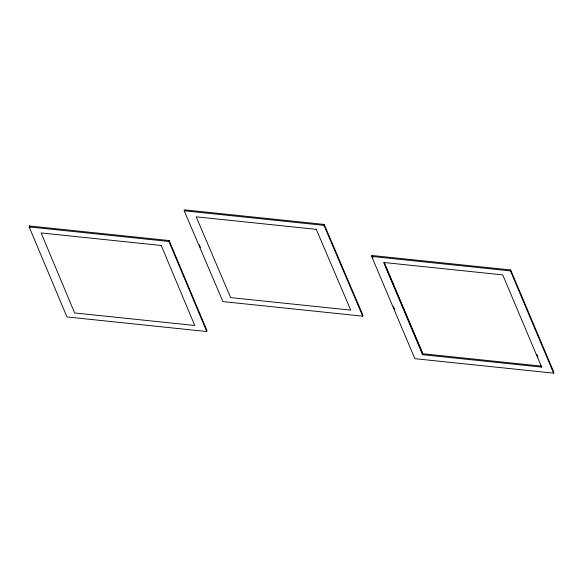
<?xml version="1.0" encoding="UTF-8"?>
<svg xmlns="http://www.w3.org/2000/svg" width="583" height="583" viewBox="0 0 583 583"><rect width="100%" height="100%" fill="white"/><g stroke="black" fill="none" stroke-linecap="round" stroke-linejoin="round"><path stroke-width="0.87" d="M29.15 226.904L29.39 225.971L169.172 240.553L206.972 330.597L206.732 331.53L66.958 316.948L29.15 226.904L168.932 241.479L206.732 331.53M168.932 241.479L169.172 240.553M184.192 210.776L184.432 209.851L324.214 224.433L362.947 315.243L362.706 316.175L222.932 301.593L184.192 210.776L323.973 225.359L362.706 316.175M323.973 225.359L324.214 224.433M371.684 256.425L371.925 255.492L510.686 269.965L553.85 372.224L553.61 373.149L414.848 358.676L371.684 256.425L510.446 270.898L553.61 373.149M386.981 269.805L422.784 353.75L541.869 366.175L541.629 367.101L422.544 354.683L422.784 353.75L384.255 262.379M510.446 270.898L510.686 269.965M385.203 265.651L385.917 267.313M199.364 244.845L200.428 247.345M536.921 354.435L537.985 356.949M541.629 367.101L502.75 274.892L383.665 262.474L422.544 354.683M371.925 255.492L372.989 258.007M393.51 306.622L394.567 309.136M29.39 225.971L30.09 227.64M316.278 229.352L196.172 216.825L230.628 297.6L350.733 310.127L316.278 229.352M161.236 245.479L41.131 232.952L74.653 312.954L194.758 325.482L161.236 245.479"/></g></svg>
